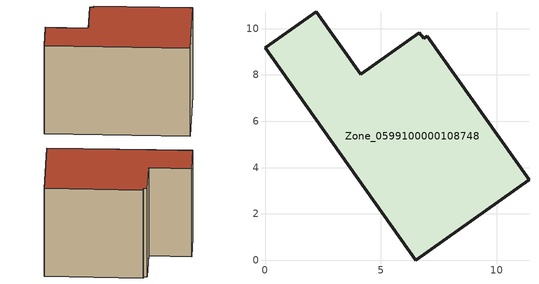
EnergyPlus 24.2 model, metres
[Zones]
Zone_0599100000108748
 floor ground (C_G): 6.85,9.59 7,9.68 11.4,3.46 6.51,0 0,9.17 2.21,10.73 4.13,8.03 6.67,9.83 z1.68
 wall outside (C_F): 6.51,0 11.4,3.46 7,9.68 6.85,9.59 6.67,9.83 4.13,8.03 2.21,10.73 0,9.17 6.51,0 z1.68:9.6
 roof outside (C_R): 7,9.68 6.85,9.59 6.67,9.83 4.13,8.03 2.21,10.73 0,9.17 6.51,0 11.4,3.46 z9.6
[BUILDING]
Pand.0599100000108748: North Axis=0; Terrain=City; Loads Convergence Tolerance Value=0.04; Temperature Convergence Tolerance Value=0.4; Solar Distribution=FullExterior; Maximum Number of Warmup Days=25; Minimum Number of Warmup Days=1
[Site:Location]
Rotterdam.The.Hague.AP_ZH_NLD Design_Conditions: Latitude=51.96; Longitude=4.45; Time Zone=1; Elevation=-4.5
[SITE:GROUNDTEMPERATURE:BUILDINGSURFACE]
18, 18, 18, 18, 18, 18, 18, 18, 18, 18, 18, 18
[MATERIAL] Thermal Absorptance=0.9; Solar Absorptance=0.7; Visible Absorptance=0.7
Name | Roughness | Thickness | Conductivity | Density | Specific Heat
G.TI.1975-1991 | MediumSmooth | 0.15 | 0.288461 | 540 | 1210
F.TI.1975-1991 | Rough | 0.3 | 0.230769 | 1920 | 840
R.TI.1975-1991 | MediumRough | 0.2 | 0.153846 | 1500 | 1000
[CONSTRUCTION]
C_G: G.TI.1975-1991
C_F: F.TI.1975-1991
C_R: R.TI.1975-1991
[ZONE]
Zone_0599100000108748: Type=1; Multiplier=1; Ceiling Height=Autocalculate; Volume=Autocalculate; Floor Area=autocalculate; Part of Total Floor Area=Yes
[ZONEINFILTRATION:DESIGNFLOWRATE]
Infil_Zone_0599100000108748: Zone or ZoneList or Space or SpaceList=Zone_0599100000108748; Schedule=AlwaysOn; Design Flow Rate Calculation Method=Flow/Area; Flow Rate per Floor Area=0.003; Constant Term Coefficient=1; Temperature Term Coefficient=0; Velocity Term Coefficient=0; Velocity Squared Term Coefficient=0
[HVACTEMPLATE:ZONE:IDEALLOADSAIRSYSTEM]
Zone_0599100000108748: Maximum Heating Supply Air Temperature=50; Minimum Cooling Supply Air Temperature=13; Maximum Heating Supply Air Humidity Ratio=0.0156; Minimum Cooling Supply Air Humidity Ratio=0.0077; Heating Limit=NoLimit; Cooling Limit=NoLimit; Dehumidification Control Type=ConstantSensibleHeatRatio; Cooling Sensible Heat Ratio=0.7; Dehumidification Setpoint=60; Humidification Control Type=None; Humidification Setpoint=30; Outdoor Air Method=None; Outdoor Air Flow Rate per Person=0.00944; Outdoor Air Flow Rate per Zone Floor Area=0; Outdoor Air Flow Rate per Zone=0; Demand Controlled Ventilation Type=None; Outdoor Air Economizer Type=NoEconomizer; Heat Recovery Type=None; Sensible Heat Recovery Effectiveness=0.7; Latent Heat Recovery Effectiveness=0.65
[ZONECONTROL:THERMOSTAT]
ThermostatControl_Zone_0599100000108748: Zone or ZoneList=Zone_0599100000108748; Control Type Schedule=DualSetpointControlType; Control 1=Thermostat_Zone_0599100000108748; Temperature Difference Between Cutout And Setpoint=0
[THERMOSTATSETPOINT:DUALSETPOINT]
Thermostat_Zone_0599100000108748: Heating Setpoint Temperature Schedule=HeatingSetpoint_Zone_0599100000108748; Cooling Setpoint Temperature Schedule=CoolingSetpoint_Zone_0599100000108748
[SCHEDULE:COMPACT]
HeatingSetpoint_Zone_0599100000108748: Through: 12/31, For: AllDays, Until: 24:00, 21
CoolingSetpoint_Zone_0599100000108748: Through: 12/31, For: AllDays, Until: 24:00, 24
DualSetpointControlType: Through: 12/31, For: AllDays, Until: 24:00, 4
AlwaysOn: Through: 12/31, For: AllDays, Until: 24:00, 1
